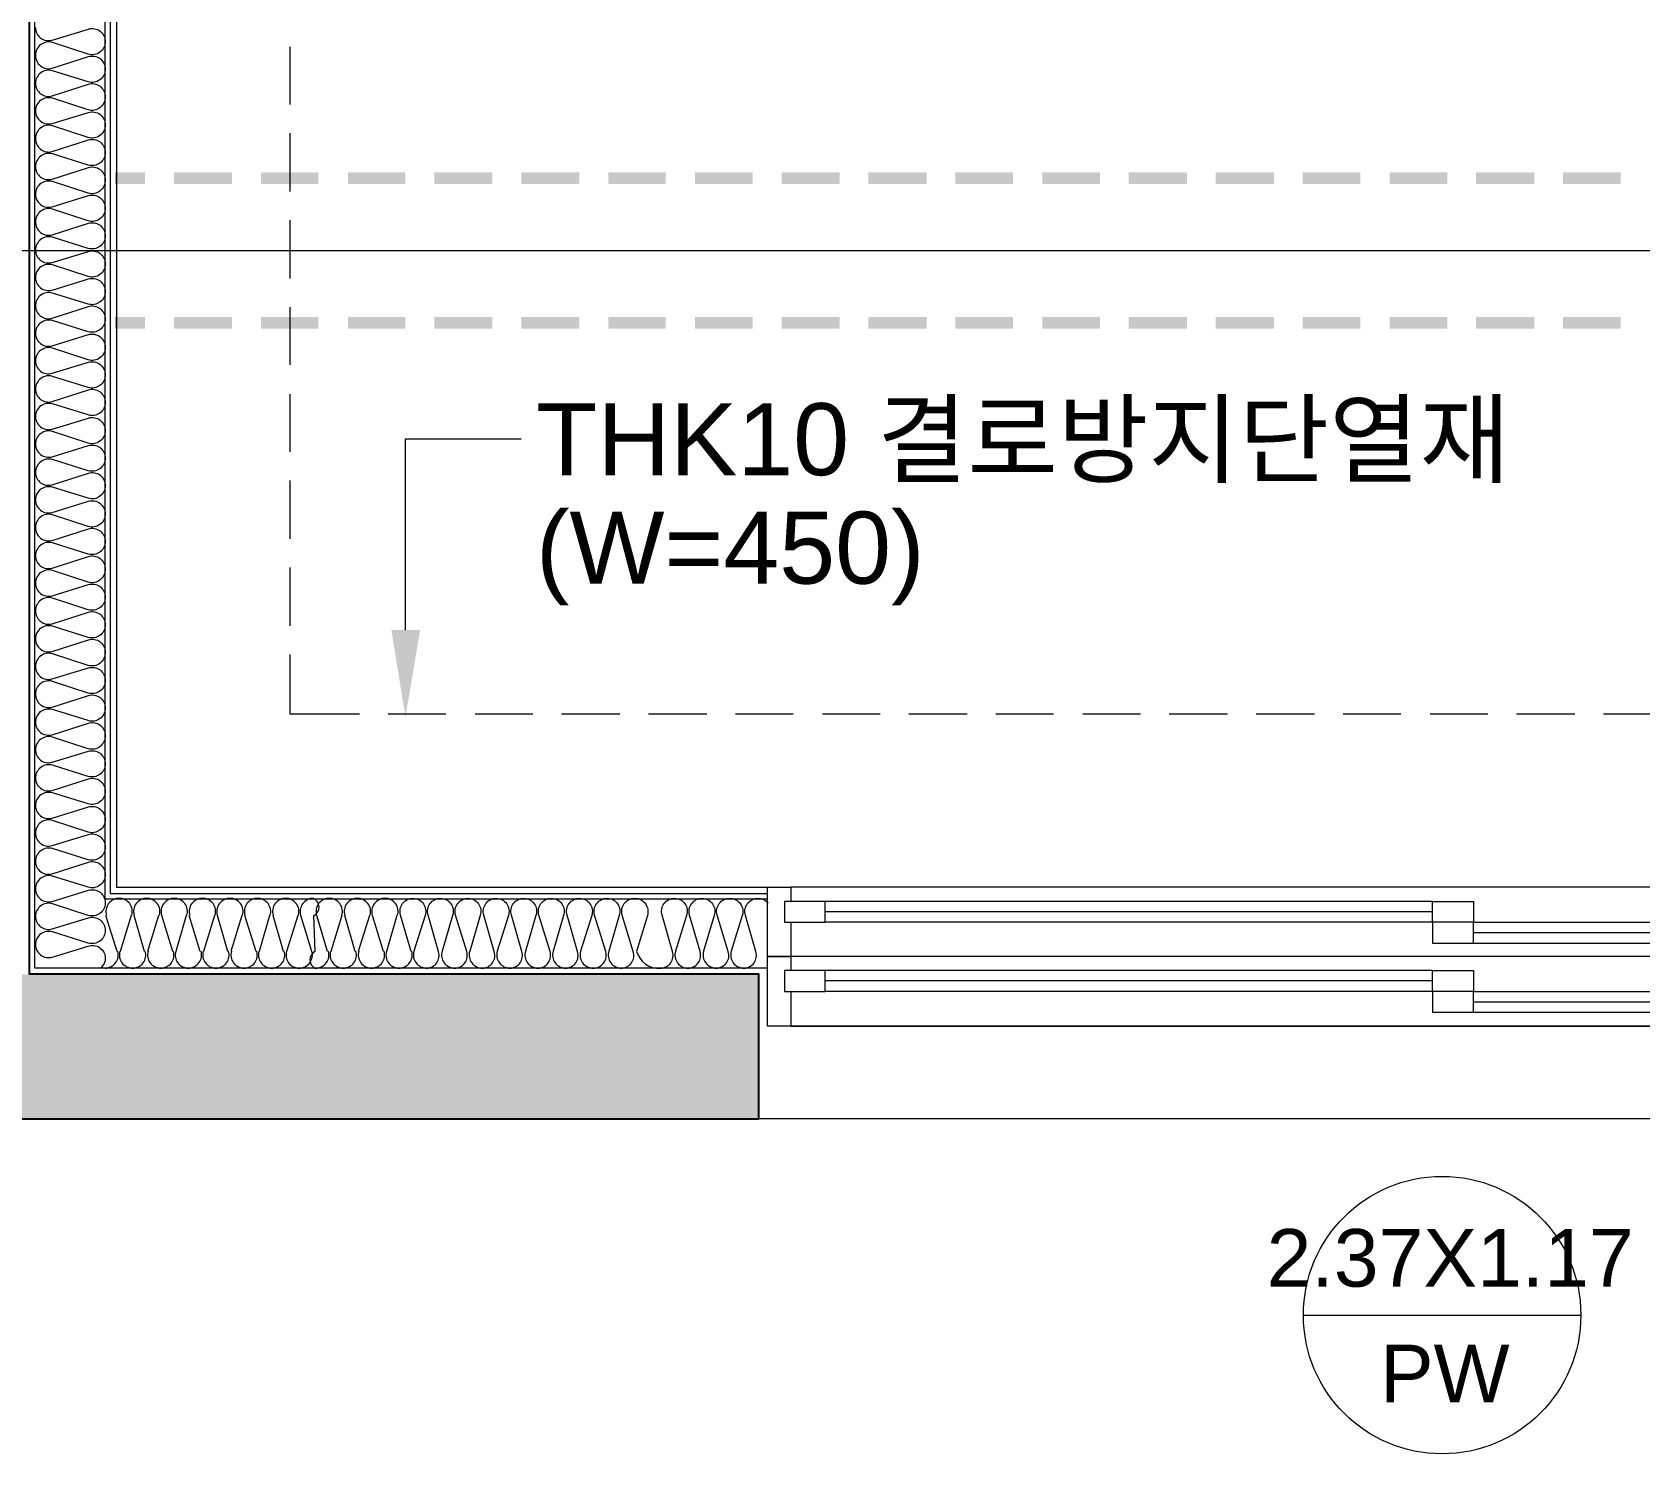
# Model space of a CAD drawing. Header units: millimetres. Extents: x 906 to 41302, y 848 to 28850.
# Drawn here: x 11569 to 14347, y 8868 to 11324 of the extents above; entities that cross this region are included whole.
import ezdxf

# ---------------------------------------------------------------- set-up
doc = ezdxf.new("R2010")
doc.units = ezdxf.units.MM
for name, color, linetype in [('PDF_A-ANNO-LEAD', 7, 'Continuous'), ('PDF_A-WIN-IDEN', 7, 'Continuous'), ('PDF_X-단위세대$및$주동평면도$A-FIN-INSL', 7, 'Continuous'), ('PDF_X-단위세대$및$주동평면도$A-FIN-INSL-HID', 7, 'Continuous'), ('PDF_X-단위세대$및$주동평면도$A-FLOR-FLIN-TYP', 7, 'Continuous'), ('PDF_X-단위세대$및$주동평면도$A-ST-AXIS-CEN', 7, 'Continuous'), ('PDF_X-단위세대$및$주동평면도$A-ST-AXIS-CEN-SUB', 7, 'Continuous'), ('PDF_X-단위세대$및$주동평면도$A-ST-CONC', 7, 'Continuous'), ('PDF_X-단위세대$및$주동평면도$A-WALL-DRY', 7, 'Continuous'), ('PDF_X-단위세대$및$주동평면도$A-WIN', 7, 'Continuous'), ('PDF_문자', 7, 'Continuous')]:
    doc.layers.add(name, color=color, linetype=linetype)
doc.layers.add('PDF_X-단위세대$및$주동평면도$A-FIN-INSL-HAT', color=7, linetype='Continuous', true_color=0x666666)
doc.layers.add('PDF_X-단위세대$및$주동평면도$S-ST-CONC-PAT1', color=7, linetype='Continuous', true_color=0xb7b7b7)
doc.styles.add('PDF Arial', font='arial.ttf')

msp = doc.modelspace()

# ---------------------------------------------------------------- linework, layer by layer
at = {"layer": 'PDF_A-ANNO-LEAD', "lineweight": 9}
msp.add_lwpolyline([(12214.2, 10291.2), (12214.2, 10621.4), (12414.3, 10621.4)], dxfattribs=at)
at = {"layer": 'PDF_A-ANNO-LEAD', "transparency": 33554559}
msp.add_solid([(12239.6, 10291.2), (12214.2, 10141), (12189.9, 10291.2)], dxfattribs=at)
at = {"layer": 'PDF_A-WIN-IDEN', "lineweight": 13}
msp.add_lwpolyline([(14244.1, 9107), (13764.7, 9107)], dxfattribs=at)
msp.add_circle((14005.5, 9107.5), 239.7, dxfattribs=at)
at = {"layer": 'PDF_X-단위세대$및$주동평면도$A-FIN-INSL', "lineweight": 5}
for points in [[(12839.7, 9707), (11573.9, 9707), (11573.9, 18151.5), (12364.5, 18151.5)], [(12364.5, 18030.8), (11694.6, 18030.8), (11694.6, 9826.6), (12839.7, 9826.6)]]:
    msp.add_lwpolyline(points, dxfattribs=at)
at = {"layer": 'PDF_X-단위세대$및$주동평면도$A-FIN-INSL-HAT', "lineweight": 9}
for points in [[(11575, 11332.1, 0.50163), (11603.6, 11310.4), (11666.4, 11329.6, -0.50163), (11695.6, 11307.8, -0.50163), (11666, 11286.1), (11604.2, 11306.3, 0.50163), (11575, 11284.5, 0.50163), (11603.6, 11261.7), (11666.4, 11282, -0.50163), (11695.6, 11260.1, -0.50163), (11666, 11238.4), (11604.2, 11257.6, 0.50163), (11575, 11235.8, 0.50163), (11603.6, 11214.1), (11666.4, 11234.3, -0.50163), (11695.6, 11212.5, -0.50163), (11666, 11189.8), (11604.2, 11210, 0.50163), (11575, 11188.2, 0.50163), (11603.6, 11166.5), (11666.4, 11185.6, -0.50163), (11695.6, 11163.8, -0.50163), (11666, 11142.1), (11604.2, 11162.4, 0.50163), (11575, 11140.6, 0.50163), (11603.6, 11117.8), (11666.4, 11138, -0.50163), (11695.6, 11116.2, -0.50163), (11666, 11094.5), (11604.2, 11113.7, 0.50163), (11575, 11091.9, 0.50163), (11603.6, 11070.2), (11666.4, 11090.4, -0.50163), (11695.6, 11068.6, -0.50163), (11666, 11045.8), (11604.2, 11066.1, 0.50163), (11575, 11044.2, 0.50163), (11603.6, 11022.5), (11666.4, 11041.7, -0.50163), (11695.6, 11019.9, -0.50163), (11666, 10998.2), (11604.2, 11018.4, 0.50163), (11575, 10996.6, 0.50163), (11603.6, 10973.9), (11666.4, 10994.1, -0.50163), (11695.6, 10972.3, -0.50163), (11666, 10950.6), (11604.2, 10969.7, 0.50163), (11575, 10947.9, 0.50163), (11603.6, 10926.2), (11666.4, 10945.4, -0.50163), (11695.6, 10923.6, -0.50163), (11666, 10901.9), (11604.2, 10922.1, 0.50163), (11575, 10900.3, 0.50163), (11603.6, 10878.6), (11666.4, 10897.8, -0.50163), (11695.6, 10876, -0.50163), (11666, 10854.3), (11604.2, 10873.4, 0.50163), (11575, 10851.6, 0.50163), (11603.6, 10829.9), (11666.4, 10850.2, -0.50163), (11695.6, 10828.3, -0.50163), (11666, 10806.6), (11604.2, 10825.8, 0.50163), (11575, 10804, 0.50163), (11603.6, 10782.3), (11666.4, 10801.5, -0.50163), (11695.6, 10779.7, -0.50163), (11666, 10758), (11604.2, 10778.2, 0.50163), (11575, 10756.4, 0.50163), (11603.6, 10734.7), (11666.4, 10753.8, -0.50163), (11695.6, 10732, -0.50163), (11666, 10710.3), (11604.2, 10729.5, 0.50163), (11575, 10707.7, 0.50163), (11603.6, 10686), (11666.4, 10706.2, -0.50163), (11695.6, 10684.4, -0.50163), (11666, 10662.7), (11604.2, 10681.9, 0.50163), (11575, 10660.1, 0.50163), (11603.6, 10638.4), (11666.4, 10657.5, -0.50163), (11695.6, 10635.7, -0.50163), (11666, 10614), (11604.2, 10634.3, 0.50163), (11575, 10612.4, 0.50163), (11603.6, 10590.7), (11666.4, 10609.9, -0.50163), (11695.6, 10588.1, -0.50163), (11666, 10566.4), (11604.2, 10585.6, 0.50163), (11575, 10563.8, 0.50163), (11603.6, 10542.1), (11666.4, 10562.3, -0.50163), (11695.6, 10540.5, -0.50163), (11666, 10518.8), (11604.2, 10537.9, 0.50163), (11575, 10516.1, 0.50163), (11603.6, 10494.4), (11666.4, 10513.6, -0.50163), (11695.6, 10491.8, -0.50163), (11666, 10470.1), (11604.2, 10490.3, 0.50163), (11575, 10468.5, 0.50163), (11603.6, 10445.8), (11666.4, 10466, -0.50163), (11695.6, 10444.2, -0.50163), (11666, 10422.5), (11604.2, 10441.6, 0.50163), (11575, 10419.8, 0.50163), (11603.6, 10398.1), (11666.4, 10418.4, -0.50163), (11695.6, 10396.5, -0.50163), (11666, 10373.8), (11604.2, 10394, 0.50163), (11575, 10372.2, 0.50163), (11603.6, 10350.5), (11666.4, 10369.7, -0.50163), (11695.6, 10347.9, -0.50163), (11666, 10326.2), (11604.2, 10346.4, 0.50163), (11575, 10324.6, 0.50163), (11603.6, 10301.8), (11666.4, 10322, -0.50163), (11695.6, 10300.2, -0.50163), (11666, 10278.5), (11604.2, 10297.7, 0.50163), (11575, 10275.9, 0.50163), (11603.6, 10254.2), (11666.4, 10274.4, -0.50163), (11695.6, 10252.6, -0.50163), (11666, 10229.9), (11604.2, 10250.1, 0.50163), (11575, 10228.3, 0.50163), (11603.6, 10206.6), (11666.4, 10225.7, -0.50163), (11695.6, 10203.9, -0.50163), (11666, 10182.2), (11604.2, 10202.5, 0.50163), (11575, 10180.6, 0.50163), (11603.6, 10157.9), (11666.4, 10178.1, -0.50163), (11695.6, 10156.3, -0.50163), (11666, 10134.6), (11604.2, 10153.8, 0.50163), (11575, 10132, 0.50163), (11603.6, 10110.3), (11666.4, 10130.5, -0.50163), (11695.6, 10108.7, -0.50163), (11666, 10085.9), (11604.2, 10106.1, 0.50163), (11575, 10084.3, 0.50163), (11603.6, 10062.6), (11666.4, 10081.8, -0.50163), (11695.6, 10060, -0.50163), (11666, 10038.3), (11604.2, 10057.5, 0.50163), (11575, 10035.7, 0.50163), (11603.6, 10014), (11666.4, 10034.2, -0.50163), (11695.6, 10012.4, -0.50163), (11666, 9990.7), (11604.2, 10009.8, 0.50163), (11575, 9988, 0.50163), (11603.6, 9966.3), (11666.4, 9985.5, -0.50163), (11695.6, 9963.7, -0.50163), (11666, 9942), (11604.2, 9962.2, 0.50163), (11575, 9940.4, 0.50163), (11603.6, 9918.7), (11666.4, 9937.9, -0.50163), (11695.6, 9916.1, -0.50163), (11666, 9894.4), (11604.2, 9913.5, 0.50163), (11575, 9891.7, 0.50163), (11603.6, 9870), (11666.4, 9890.2, -0.50163), (11695.6, 9868.4, -0.50163), (11666, 9846.7), (11604.2, 9865.9, 0.50163), (11575, 9844.1, 0.50163), (11603.6, 9822.4), (11666.4, 9841.6, -0.50163), (11695.6, 9819.8, -0.50163), (11666, 9798.1), (11604.2, 9818.3, 0.50163), (11575, 9796.5, 0.50163), (11603.6, 9774.8), (11666.4, 9793.9, -0.50163), (11695.6, 9772.1, -0.50163), (11666, 9750.4), (11604.2, 9769.6, 0.50163), (11575, 9747.8, 0.50163), (11603.6, 9726.1), (11666, 9745.1, -0.50163), (11695.6, 9724.5, -0.220776), (11687.6, 9707.1)], [(12223.8, 9735.6), (12205.7, 9798.5, -0.50163), (12227.5, 9827.7, -0.50163), (12248.1, 9798.1), (12228.9, 9736.3, 0.50163), (12250.7, 9707, 0.50163), (12271.4, 9735.6), (12253.3, 9798.5, -0.50163), (12275.1, 9827.7, -0.50163), (12295.7, 9798.1), (12277.6, 9736.3, 0.50163), (12299.4, 9707, 0.50163), (12320.1, 9735.6), (12300.9, 9798.5, -0.50163), (12322.7, 9827.7, -0.50163), (12343.3, 9798.1), (12325.2, 9736.3, 0.50163), (12347.1, 9707, 0.50163), (12367.7, 9735.6), (12349.6, 9798.5, -0.50163), (12371.4, 9827.7, -0.50163), (12392, 9798.1), (12372.9, 9736.3, 0.50163), (12394.7, 9707, 0.50163), (12415.3, 9735.6), (12397.2, 9798.5, -0.50163), (12419, 9827.7, -0.50163), (12439.7, 9798.1), (12421.6, 9736.3, 0.50163), (12443.4, 9707, 0.50163), (12464, 9735.6), (12444.8, 9798.5, -0.50163), (12466.6, 9827.7, -0.50163), (12487.3, 9798.1), (12469.2, 9736.3, 0.50163), (12491, 9707, 0.50163), (12511.6, 9735.6), (12493.5, 9798.5, -0.50163), (12515.3, 9827.7, -0.50163), (12536, 9798.1), (12516.8, 9736.3, 0.50163), (12538.6, 9707, 0.50163), (12560.3, 9735.6), (12541.1, 9798.5, -0.50163), (12563, 9827.7, -0.50163), (12583.6, 9798.1), (12565.5, 9736.3, 0.50163), (12587.3, 9707, 0.50163), (12607.9, 9735.6), (12588.8, 9798.5, -0.50163), (12610.6, 9827.7, -0.50163), (12632.3, 9798.1), (12613.7, 9735.7, 0.356071), (12655, 9707, 0.50163), (12675.7, 9735.6), (12657.6, 9798.5, -0.50163), (12679.4, 9827.7, -0.50163), (12700, 9798.1), (12680.8, 9736.3, 0.50163), (12702.7, 9707, 0.50163), (12723.3, 9735.6), (12705.2, 9798.5, -0.50163), (12727, 9827.7, -0.50163), (12747.6, 9798.1), (12729.5, 9736.3, 0.50163), (12751.3, 9707, 0.50163), (12772, 9735.6), (12752.8, 9798.5, -0.50163), (12774.6, 9827.7, -0.50163), (12796.3, 9798.1), (12777.2, 9736.3, 0.50163), (12799, 9707, 0.50163), (12819.6, 9735.6), (12801.6, 9798.1, -0.50163), (12823.3, 9827.7, -0.220775), (12840.7, 9819.6)]]:
    msp.add_lwpolyline(points, format="xyb", dxfattribs=at)
for points in [[(11715.8, 9735.6), (11696.7, 9798.1)], [(11740.1, 9798.1), (11721, 9735.6)], [(11763.4, 9735.6), (11745.4, 9798.1)], [(11787.7, 9798.1), (11768.7, 9735.6)], [(11812.1, 9735.6), (11793, 9798.1)], [(11835.3, 9798.1), (11817.4, 9735.6)], [(11859.7, 9735.6), (11840.6, 9798.1)], [(11884, 9798.1), (11865, 9735.6)], [(11907.3, 9735.6), (11889.3, 9798.1)], [(11931.7, 9798.1), (11912.6, 9735.6)], [(11956, 9735.6), (11936.9, 9798.1)], [(11979.3, 9798.1), (11961.3, 9735.6)], [(12003.6, 9735.6), (11985.6, 9798.1)], [(12028, 9798.1), (12008.9, 9735.6)], [(12052.3, 9735.6), (12033.3, 9798.1)], [(12055.5, 9798.1), (12057.6, 9735.6)], [(12079.8, 9735.6), (12060.8, 9798.1)], [(12104.2, 9798.1), (12085.1, 9735.6)], [(12127.4, 9735.6), (12109.5, 9798.1)], [(12151.8, 9798.1), (12132.7, 9735.6)], [(12176.1, 9735.6), (12157.1, 9798.1)], [(12199.4, 9798.1), (12181.4, 9735.6)], [(11694.6, 9707), (11694.6, 9707)]]:
    msp.add_lwpolyline(points, dxfattribs=at)
for centre, radius, start, end in [((11719.5, 9804.9), 22.8, 89.9989, 196.5578), ((11719.5, 9804.9), 22.8, 343.4422, 90.0011), ((11767.1, 9804.9), 22.8, 89.9989, 196.5578), ((11767.1, 9804.9), 22.8, 343.4422, 90.0011), ((11814.7, 9804.9), 22.8, 89.9989, 196.5578), ((11814.7, 9804.9), 22.8, 343.4422, 90.0011), ((11863.4, 9804.9), 22.8, 89.9989, 196.5578), ((11863.4, 9804.9), 22.8, 343.4422, 90.0011), ((11911, 9804.9), 22.8, 89.9989, 196.5578), ((11911, 9804.9), 22.8, 343.4422, 90.0011), ((11958.6, 9804.9), 22.8, 89.9989, 196.5578), ((11958.6, 9804.9), 22.8, 343.4422, 90.0011), ((12007.3, 9804.9), 22.8, 89.9989, 196.5578), ((12007.3, 9804.9), 22.8, 343.4422, 90.0011), ((12055, 9804.9), 22.8, 89.9989, 196.5578), ((12048.6, 9812.3), 16.4, 298.6532, 66.6927), ((12082.5, 9804.9), 22.8, 89.9989, 196.5578), ((12082.5, 9804.9), 22.8, 343.4422, 90.0011), ((12131.2, 9804.9), 22.8, 89.9989, 196.5578), ((12131.2, 9804.9), 22.8, 343.4422, 90.0011), ((12178.8, 9804.9), 22.8, 89.9989, 196.5578), ((12178.8, 9804.9), 22.8, 343.4422, 90.0011), ((11695.1, 9729.8), 22.8, 269.9989, 16.5578), ((11742.7, 9729.8), 22.8, 163.4422, 270.0011), ((11742.7, 9729.8), 22.8, 269.9989, 16.5578), ((11791.4, 9729.8), 22.8, 163.4422, 270.0011), ((11791.4, 9729.8), 22.8, 269.9989, 16.5578), ((11839.1, 9729.8), 22.8, 163.4422, 270.0011), ((11839.1, 9729.8), 22.8, 269.9989, 16.5578), ((11886.7, 9729.8), 22.8, 163.4422, 270.0011), ((11886.7, 9729.8), 22.8, 269.9989, 16.5578), ((11935.4, 9729.8), 22.8, 163.4422, 270.0011), ((11935.4, 9729.8), 22.8, 269.9989, 16.5578), ((11983, 9729.8), 22.8, 163.4422, 270.0011), ((11983, 9729.8), 22.8, 269.9989, 16.5578), ((12030.6, 9729.8), 22.8, 163.4422, 270.0011), ((12030.6, 9729.8), 22.8, 269.9989, 16.5578), ((12065.5, 9721.3), 16.4, 118.6532, 246.6927), ((12059.2, 9729.8), 22.8, 269.9989, 16.5578), ((12106.8, 9729.8), 22.8, 163.4422, 270.0011), ((12106.8, 9729.8), 22.8, 269.9989, 16.5578), ((12155.5, 9729.8), 22.8, 163.4422, 270.0011), ((12155.5, 9729.8), 22.8, 269.9989, 16.5578), ((12203.1, 9729.8), 22.8, 163.4422, 270.0011), ((12203.1, 9729.8), 22.8, 269.9989, 16.5578)]:
    msp.add_arc(centre, radius, start, end, dxfattribs=at)
at = {"layer": 'PDF_X-단위세대$및$주동평면도$A-FIN-INSL-HID', "lineweight": 5}
for points in [[(12014.2, 11298.8), (12014.2, 11199.3)], [(12014.2, 11149.5), (12014.2, 11049)], [(12014.2, 10999.3), (12014.2, 10898.7)], [(12014.2, 10849), (12014.2, 10749.5)], [(12014.2, 10698.7), (12014.2, 10599.2)], [(12014.2, 10549.5), (12014.2, 10448.9)], [(12014.2, 10399.2), (12014.2, 10298.6)], [(12014.2, 10248.9), (12014.2, 10146.2), (12134.9, 10146.2)], [(12184.6, 10146.2), (12284.1, 10146.2)], [(12334.9, 10146.2), (12434.4, 10146.2)], [(12484.1, 10146.2), (12584.6, 10146.2)], [(12634.4, 10146.2), (12734.9, 10146.2)], [(12784.7, 10146.2), (12884.2, 10146.2)], [(12935, 10146.2), (13034.4, 10146.2)], [(13084.2, 10146.2), (13184.7, 10146.2)], [(13234.5, 10146.2), (13334, 10146.2)], [(13384.8, 10146.2), (13484.2, 10146.2)], [(13534, 10146.2), (13634.5, 10146.2)], [(13684.3, 10146.2), (13784.8, 10146.2)], [(13834.5, 10146.2), (13934, 10146.2)], [(13984.8, 10146.2), (14084.3, 10146.2)], [(14134.1, 10146.2), (14234.6, 10146.2)], [(14284.3, 10146.2), (14384.9, 10146.2)]]:
    msp.add_lwpolyline(points, dxfattribs=at)
at = {"layer": 'PDF_X-단위세대$및$주동평면도$A-FLOR-FLIN-TYP', "lineweight": 5}
msp.add_lwpolyline([(15224.1, 9446.7), (12824.9, 9446.7)], dxfattribs=at)
at = {"layer": 'PDF_X-단위세대$및$주동평면도$A-ST-AXIS-CEN', "lineweight": 5}
for points in [[(15769.2, 10946.3), (10492.3, 10946.3)], [(15769.2, 9446.7), (10493.4, 9446.7), (12824.9, 9446.7)]]:
    msp.add_lwpolyline(points, dxfattribs=at)
at = {"layer": 'PDF_X-단위세대$및$주동평면도$A-ST-AXIS-CEN-SUB', "lineweight": 0}
for points in [[(11714.7, 11061.7), (11714.7, 11081.8)], [(11714.7, 10811.9), (11714.7, 10832)]]:
    msp.add_lwpolyline(points, dxfattribs=at)
at = {"layer": 'PDF_X-단위세대$및$주동평면도$A-ST-AXIS-CEN-SUB', "transparency": 33554559}
for points in [[(11764.4, 11061.7), (11764.4, 11081.8), (11714.7, 11061.7)], [(11764.4, 11081.8), (11714.7, 11061.7), (11714.7, 11081.8)], [(11914.7, 11061.7), (11914.7, 11081.8), (11814.2, 11061.7)], [(11914.7, 11081.8), (11814.2, 11061.7), (11814.2, 11081.8)], [(12063.9, 11061.7), (12063.9, 11081.8), (11964.5, 11061.7)], [(12063.9, 11081.8), (11964.5, 11061.7), (11964.5, 11081.8)], [(12214.2, 11061.7), (12214.2, 11081.8), (12114.7, 11061.7)], [(12214.2, 11081.8), (12114.7, 11061.7), (12114.7, 11081.8)], [(12364.5, 11061.7), (12364.5, 11081.8), (12264, 11061.7)], [(12364.5, 11081.8), (12264, 11061.7), (12264, 11081.8)], [(12514.8, 11061.7), (12514.8, 11081.8), (12414.3, 11061.7)], [(12514.8, 11081.8), (12414.3, 11061.7), (12414.3, 11081.8)], [(12664, 11061.7), (12664, 11081.8), (12564.5, 11061.7)], [(12664, 11081.8), (12564.5, 11061.7), (12564.5, 11081.8)], [(12814.3, 11061.7), (12814.3, 11081.8), (12714.8, 11061.7)], [(12814.3, 11081.8), (12714.8, 11061.7), (12714.8, 11081.8)], [(12964.6, 11061.7), (12964.6, 11081.8), (12864, 11061.7)], [(12964.6, 11081.8), (12864, 11061.7), (12864, 11081.8)], [(13114.9, 11061.7), (13114.9, 11081.8), (13014.3, 11061.7)], [(13114.9, 11081.8), (13014.3, 11061.7), (13014.3, 11081.8)], [(13264.1, 11061.7), (13264.1, 11081.8), (13164.6, 11061.7)], [(13264.1, 11081.8), (13164.6, 11061.7), (13164.6, 11081.8)], [(13414.4, 11061.7), (13414.4, 11081.8), (13314.9, 11061.7)], [(13414.4, 11081.8), (13314.9, 11061.7), (13314.9, 11081.8)], [(13564.7, 11061.7), (13564.7, 11081.8), (13464.1, 11061.7)], [(13564.7, 11081.8), (13464.1, 11061.7), (13464.1, 11081.8)], [(13715, 11061.7), (13715, 11081.8), (13614.4, 11061.7)], [(13715, 11081.8), (13614.4, 11061.7), (13614.4, 11081.8)], [(13864.2, 11061.7), (13864.2, 11081.8), (13764.7, 11061.7)], [(13864.2, 11081.8), (13764.7, 11061.7), (13764.7, 11081.8)], [(14014.5, 11061.7), (14014.5, 11081.8), (13915, 11061.7)], [(14014.5, 11081.8), (13915, 11061.7), (13915, 11081.8)], [(14164.7, 11061.7), (14164.7, 11081.8), (14064.2, 11061.7)], [(14164.7, 11081.8), (14064.2, 11061.7), (14064.2, 11081.8)], [(14314, 11061.7), (14314, 11081.8), (14214.5, 11061.7)], [(14314, 11081.8), (14214.5, 11061.7), (14214.5, 11081.8)], [(11764.4, 10811.9), (11764.4, 10832), (11714.7, 10811.9)], [(11764.4, 10832), (11714.7, 10811.9), (11714.7, 10832)], [(11914.7, 10811.9), (11914.7, 10832), (11814.2, 10811.9)], [(11914.7, 10832), (11814.2, 10811.9), (11814.2, 10832)], [(12063.9, 10811.9), (12063.9, 10832), (11964.5, 10811.9)], [(12063.9, 10832), (11964.5, 10811.9), (11964.5, 10832)], [(12214.2, 10811.9), (12214.2, 10832), (12114.7, 10811.9)], [(12214.2, 10832), (12114.7, 10811.9), (12114.7, 10832)], [(12364.5, 10811.9), (12364.5, 10832), (12264, 10811.9)], [(12364.5, 10832), (12264, 10811.9), (12264, 10832)], [(12514.8, 10811.9), (12514.8, 10832), (12414.3, 10811.9)], [(12514.8, 10832), (12414.3, 10811.9), (12414.3, 10832)], [(12664, 10811.9), (12664, 10832), (12564.5, 10811.9)], [(12664, 10832), (12564.5, 10811.9), (12564.5, 10832)], [(12814.3, 10811.9), (12814.3, 10832), (12714.8, 10811.9)], [(12814.3, 10832), (12714.8, 10811.9), (12714.8, 10832)], [(12964.6, 10811.9), (12964.6, 10832), (12864, 10811.9)], [(12964.6, 10832), (12864, 10811.9), (12864, 10832)], [(13114.9, 10811.9), (13114.9, 10832), (13014.3, 10811.9)], [(13114.9, 10832), (13014.3, 10811.9), (13014.3, 10832)], [(13264.1, 10811.9), (13264.1, 10832), (13164.6, 10811.9)], [(13264.1, 10832), (13164.6, 10811.9), (13164.6, 10832)], [(13414.4, 10811.9), (13414.4, 10832), (13314.9, 10811.9)], [(13414.4, 10832), (13314.9, 10811.9), (13314.9, 10832)], [(13564.7, 10811.9), (13564.7, 10832), (13464.1, 10811.9)], [(13564.7, 10832), (13464.1, 10811.9), (13464.1, 10832)], [(13715, 10811.9), (13715, 10832), (13614.4, 10811.9)], [(13715, 10832), (13614.4, 10811.9), (13614.4, 10832)], [(13864.2, 10811.9), (13864.2, 10832), (13764.7, 10811.9)], [(13864.2, 10832), (13764.7, 10811.9), (13764.7, 10832)], [(14014.5, 10811.9), (14014.5, 10832), (13915, 10811.9)], [(14014.5, 10832), (13915, 10811.9), (13915, 10832)], [(14164.7, 10811.9), (14164.7, 10832), (14064.2, 10811.9)], [(14164.7, 10832), (14064.2, 10811.9), (14064.2, 10832)], [(14314, 10811.9), (14314, 10832), (14214.5, 10811.9)], [(14314, 10832), (14214.5, 10811.9), (14214.5, 10832)]]:
    msp.add_solid(points, dxfattribs=at)
at = {"layer": 'PDF_X-단위세대$및$주동평면도$A-ST-CONC', "lineweight": 25}
msp.add_lwpolyline([(12349.7, 18411.8), (11264.9, 18411.8), (11264.9, 9446.7), (12824.9, 9446.7), (12824.9, 9696.5), (11564.4, 9696.5), (11564.4, 18161), (12349.7, 18161)], close=True, dxfattribs=at)
at = {"layer": 'PDF_X-단위세대$및$주동평면도$A-WALL-DRY', "lineweight": 13}
for points in [[(12364.5, 18021.3), (11704.1, 18021.3), (11704.1, 9836.2), (12839.7, 9836.2)], [(12364.5, 18011.8), (11714.7, 18011.8), (11714.7, 9846.7), (12839.7, 9846.7)]]:
    msp.add_lwpolyline(points, dxfattribs=at)
at = {"layer": 'PDF_X-단위세대$및$주동평면도$A-WIN', "lineweight": 9}
for points in [[(12879.9, 9786.4), (12879.9, 9727.1), (12839.7, 9727.1), (12839.7, 9846.7), (12879.9, 9846.7), (12879.9, 9822.4)], [(12879.9, 9666.8), (12879.9, 9606.5), (12839.7, 9606.5), (12839.7, 9727.1), (12879.9, 9727.1), (12879.9, 9702.8)]]:
    msp.add_lwpolyline(points, dxfattribs=at)
at = {"layer": 'PDF_X-단위세대$및$주동평면도$A-WIN', "lineweight": 5}
for points in [[(15169.1, 9846.7), (12879.9, 9846.7)], [(13989.1, 9822.4), (12939.2, 9822.4)], [(13989.1, 9804.4), (12939.2, 9804.4)], [(13989.1, 9786.4), (12939.2, 9786.4)], [(14060, 9786.4), (15109.8, 9786.4)], [(14060, 9768.4), (15109.8, 9768.4)], [(15169.1, 9727.1), (12879.9, 9727.1)], [(14060, 9750.4), (15109.8, 9750.4)], [(13989.1, 9702.8), (12939.2, 9702.8)], [(13989.1, 9684.8), (12939.2, 9684.8)], [(13989.1, 9666.8), (12939.2, 9666.8)], [(14060, 9666.8), (15109.8, 9666.8)], [(14060, 9648.8), (15109.8, 9648.8)], [(14060, 9630.8), (15109.8, 9630.8)]]:
    msp.add_lwpolyline(points, dxfattribs=at)
at = {"layer": 'PDF_X-단위세대$및$주동평면도$A-WIN', "lineweight": 9}
for points in [[(12869.3, 9786.4), (12939.2, 9786.4), (12939.2, 9822.4), (12869.3, 9822.4)], [(14060, 9786.4), (13989.1, 9786.4), (13989.1, 9822.4), (14060, 9822.4)], [(13989.1, 9750.4), (14060, 9750.4), (14060, 9786.4), (13989.1, 9786.4)], [(12869.3, 9666.8), (12939.2, 9666.8), (12939.2, 9702.8), (12869.3, 9702.8)], [(14060, 9666.8), (13989.1, 9666.8), (13989.1, 9702.8), (14060, 9702.8)], [(13989.1, 9630.8), (14060, 9630.8), (14060, 9666.8), (13989.1, 9666.8)]]:
    msp.add_lwpolyline(points, close=True, dxfattribs=at)
at = {"layer": 'PDF_X-단위세대$및$주동평면도$A-WIN', "lineweight": 5}
msp.add_lwpolyline([(12879.9, 9606.5), (15169.1, 9606.5)], close=True, dxfattribs=at)
at = {"layer": 'PDF_X-단위세대$및$주동평면도$S-ST-CONC-PAT1', "transparency": 33554559}
for points in [[(12824.9, 9696.5), (11264.9, 9696.5), (12824.9, 9446.7)], [(11264.9, 9696.5), (12824.9, 9446.7), (11264.9, 9446.7)]]:
    msp.add_solid(points, dxfattribs=at)

# ---------------------------------------------------------------- texts
at = {"layer": 'PDF_문자', "attachment_point": 7, "style": 'PDF Arial'}
for s, insert, char_height in [('THK10 결로방지단열재', (12439.7, 10545.4), 124.486), ('(W=450)', (12439.7, 10333.8), 124.49), ('2.37X1.17', (13702.3, 9155.2), 99.59), ('PW', (13898, 8956.7), 99.59)]:
    msp.add_mtext(s, dxfattribs=dict(at, insert=insert, char_height=char_height))

doc.saveas('drawing.dxf')
